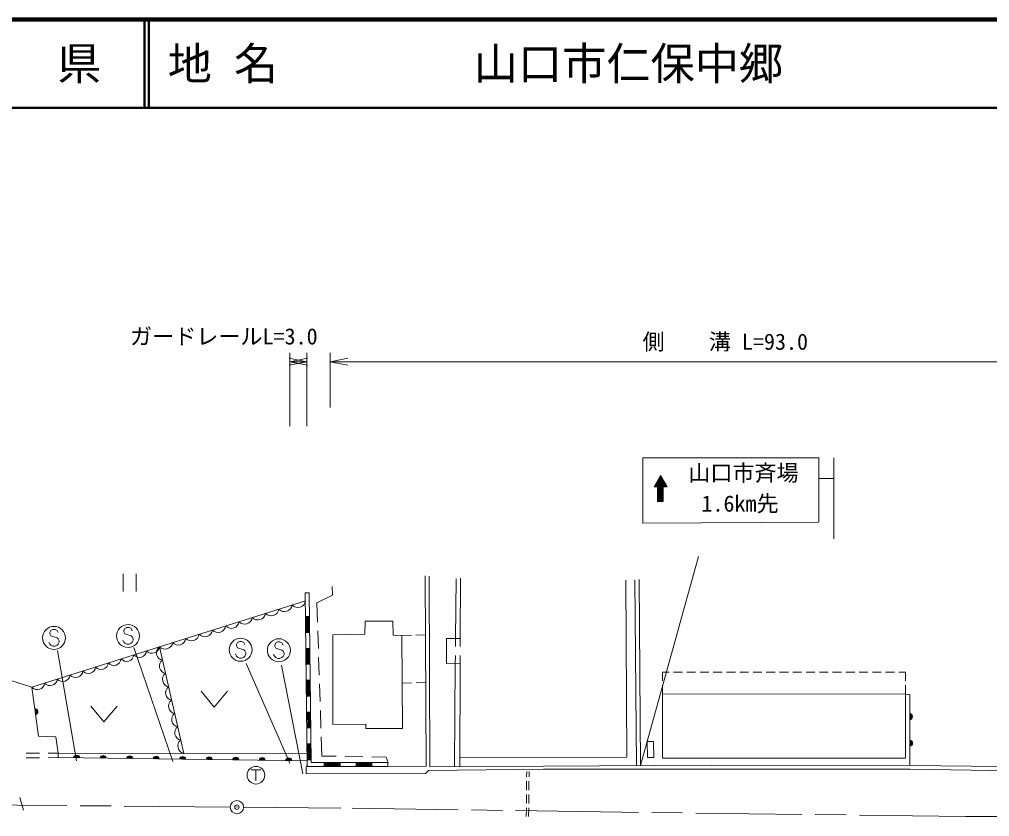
# Model space of a CAD drawing. Units: millimetres, scale not verified. Extents: x 40000 to 680000, y 20000 to 380000.
# Drawn here: x 353596 to 463398, y 289757 to 380000 of the extents above; entities that cross this region are included whole.
import ezdxf
from ezdxf.enums import TextEntityAlignment as Align

# ---------------------------------------------------------------- set-up
doc = ezdxf.new("R2010")
doc.units = ezdxf.units.MM
doc.header["$LTSCALE"] = 1000
doc.header["$PDMODE"] = 32
doc.header["$PDSIZE"] = 500
doc.linetypes.add('CHAIN', pattern=[18.5, 12, -1.5, 3.5, -1.5])
for name, color, linetype, lineweight in [('M-BGD', 7, 'Continuous', 13), ('M-BGD-EXST', 7, 'Continuous', 13), ('M-BMK', 2, 'CHAIN', 13), ('M-BMK-SRVR', 3, 'Continuous', 13), ('M-STR-HTXT', 7, 'Continuous', 13), ('M-STR-STRC', 7, 'Continuous', 13), ('M-TTL', 2, 'Continuous', 140), ('M-TTL-LINE', 7, 'Continuous', 50)]:
    doc.layers.add(name, color=color, linetype=linetype, lineweight=lineweight)
doc.layers.add('M-TTL-TXT', color=7, linetype='Continuous')
doc.styles.add('ＭＳ ゴシック', font='')
doc.styles.get('ＭＳ ゴシック').set_extended_font_data('MS Gothic')

msp = doc.modelspace()

# ---------------------------------------------------------------- linework, layer by layer
at = {"layer": 'M-BGD'}
for p, q in [((365324, 317237), (365324, 315237)), ((366824, 317237), (366824, 315237)), ((400053, 295396), (399975, 316957)), ((403016, 316688), (402955, 309923)), ((403485, 309922), (403506, 316737)), ((423231, 316537), (423453, 295536)), ((423875, 295539), (423737, 316597)), ((389019, 314814), (388985, 315797)), ((385956, 315069), (386406, 315074)), ((386181, 295420), (385956, 315069)), ((386626, 295871), (386406, 315074)), ((387269, 313939), (389019, 314814)), ((387338, 311771), (387269, 313939)), ((386437, 312399), (385987, 312394)), ((386097, 310595), (386077, 312395)), ((386187, 310596), (386167, 312396)), ((386277, 310597), (386257, 312397)), ((386367, 310598), (386347, 312398)), ((387433, 308773), (387370, 310772)), ((386007, 310594), (386457, 310599)), ((396862, 310273), (397954, 310298)), ((398454, 310310), (399547, 310335)), ((402955, 309923), (402946, 308996)), ((403485, 309922), (403483, 308994)), ((369433, 308983), (372206, 296910)), ((386478, 308799), (386028, 308794)), ((386138, 306995), (386118, 308795)), ((386228, 306996), (386208, 308796)), ((386318, 306997), (386298, 308797)), ((386408, 306998), (386388, 308798)), ((387529, 305774), (387465, 307773)), ((402937, 307996), (402929, 307068)), ((403480, 307994), (403477, 307067)), ((386048, 306994), (386498, 306999)), ((402929, 307068), (402823, 295411)), ((403441, 295414), (403477, 307067)), ((427129, 306113), (426375, 306113)), ((426375, 306113), (426375, 305124)), ((428629, 306113), (427629, 306113)), ((430129, 306113), (429129, 306113)), ((431629, 306113), (430629, 306113)), ((433129, 306113), (432129, 306113)), ((434629, 306113), (433629, 306113)), ((436129, 306113), (435129, 306113)), ((437629, 306113), (436629, 306113)), ((439129, 306113), (438129, 306113)), ((440629, 306113), (439629, 306113)), ((442129, 306113), (441129, 306113)), ((443629, 306112), (442629, 306113)), ((445129, 306112), (444129, 306112)), ((446629, 306112), (445629, 306112)), ((448129, 306112), (447129, 306112)), ((449629, 306112), (448629, 306112)), ((451129, 306112), (450129, 306112)), ((452629, 306112), (451629, 306112)), ((453883, 306112), (453129, 306112)), ((453883, 305124), (453883, 306112)), ((386519, 305199), (386069, 305194)), ((386179, 303395), (386159, 305195)), ((386269, 303396), (386249, 305196)), ((386359, 303397), (386339, 305197)), ((386449, 303398), (386429, 305198)), ((387624, 302776), (387560, 304775)), ((396907, 304858), (397989, 304885)), ((398489, 304898), (399572, 304925)), ((426375, 304624), (426375, 303636)), ((453883, 303635), (453883, 304624)), ((374149, 303963), (375649, 302163)), ((375649, 302163), (377149, 303963)), ((386089, 303394), (386539, 303399)), ((361663, 302276), (363163, 300476)), ((363163, 300476), (364663, 302276)), ((386560, 301599), (386110, 301594)), ((386221, 299795), (386200, 301595)), ((386311, 299796), (386290, 301596)), ((386401, 299797), (386380, 301597)), ((386491, 299798), (386470, 301598)), ((387719, 299777), (387656, 301776)), ((386131, 299794), (386581, 299800)), ((387820, 296610), (387751, 298778)), ((386601, 298000), (386151, 297994)), ((386262, 296196), (386241, 297996)), ((386352, 296197), (386331, 297997)), ((386442, 296198), (386421, 297998)), ((386532, 296199), (386511, 297999)), ((355868, 296947), (354368, 296942)), ((357973, 296955), (356868, 296951)), ((357966, 296435), (357973, 296955)), ((386196, 296866), (357973, 296955)), ((389464, 296580), (387820, 296610)), ((392464, 296525), (390464, 296562)), ((395108, 296477), (393464, 296507)), ((395319, 295888), (395108, 296477)), ((354363, 296394), (355863, 296411)), ((356863, 296423), (357966, 296435)), ((386186, 296077), (357966, 296435)), ((386172, 296195), (386622, 296200)), ((395297, 295429), (386181, 295420)), ((395297, 295879), (386626, 295871)), ((388097, 295872), (388097, 295422)), ((389897, 295784), (388097, 295782)), ((389897, 295694), (388097, 295692)), ((389897, 295604), (388097, 295602)), ((389897, 295514), (388097, 295512)), ((389897, 295424), (389897, 295874)), ((391697, 295876), (391697, 295426)), ((393497, 295787), (391697, 295786)), ((393497, 295697), (391697, 295696)), ((393497, 295607), (391697, 295606)), ((393497, 295517), (391697, 295516)), ((393497, 295427), (393497, 295877)), ((395297, 295429), (395297, 295879)), ((411010, 294867), (411004, 294259)), ((411275, 294864), (411270, 294257)), ((411000, 293759), (410991, 292759)), ((411265, 293757), (411257, 292757)), ((410987, 292259), (410978, 291259)), ((411252, 292257), (411243, 291257)), ((354071, 290473), (353631, 291907)), ((410974, 290759), (410965, 289759)), ((411239, 290757), (411230, 289757))]:
    msp.add_line(p, q, dxfattribs=at)
for points in [[(399516, 317024), (399616, 295470), (395297, 295429)], [(403444, 296453), (422361, 296475), (422238, 316527)], [(351471, 315685), (352630, 305180), (355007, 304413)], [(355007, 304413), (369433, 308983), (385966, 314187)], [(403477, 307067), (401923, 307072), (401932, 309927), (403485, 309922)], [(357973, 296955), (357721, 298798), (355743, 298865), (355007, 304413)], [(454383, 295548), (454373, 303596), (453883, 303635)], [(386178, 295612), (386052, 295361), (386052, 294613), (399574, 294635), (399907, 294990)], [(400053, 295396), (412911, 295464), (431947, 295595), (454435, 295548), (468179, 295391), (478197, 295293)], [(399907, 294990), (412913, 295109), (431948, 295133), (454427, 295136), (468205, 294907), (478176, 294698)]]:
    msp.add_lwpolyline(points, dxfattribs=at)
for points in [[(396862, 310273), (395899, 310280), (395869, 311895), (392714, 311887), (392677, 310406), (389085, 310340), (389056, 300192), (392815, 300227), (392808, 299727), (396950, 299731)], [(426375, 296359), (453883, 296359), (453883, 303635), (426375, 303636)], [(424653, 298270), (424664, 296437), (425386, 296442), (425375, 298275)]]:
    msp.add_lwpolyline(points, close=True, dxfattribs=at)
for centre, radius, start, end in [((385103, 314304), 871, 222.67346, 352.27401), ((382097, 313358), 871, 222.67346, 352.27401), ((383600, 313831), 871, 222.67346, 352.27401), ((379091, 312412), 871, 222.67346, 352.27401), ((380594, 312885), 871, 222.67346, 352.27401), ((374582, 310992), 871, 222.67346, 352.27401), ((376085, 311465), 871, 222.67346, 352.27401), ((377588, 311938), 871, 222.67346, 352.27401), ((371576, 310046), 871, 222.67346, 352.27401), ((373079, 310519), 871, 222.67346, 352.27401), ((368614, 309061), 822, 220.65879, 354.49189), ((369947, 308306), 849, 127.22771, 258.65048), ((370073, 309573), 871, 222.67346, 352.27401), ((364286, 307691), 822, 220.65879, 354.49189), ((365729, 308148), 822, 220.65879, 354.49189), ((367172, 308605), 822, 220.65879, 354.49189), ((370293, 306797), 849, 127.22771, 258.65048), ((361401, 306777), 822, 220.65879, 354.49189), ((362844, 307234), 822, 220.65879, 354.49189), ((357073, 305406), 822, 220.65879, 354.49189), ((358516, 305863), 822, 220.65879, 354.49189), ((359959, 306320), 822, 220.65879, 354.49189), ((370640, 305288), 849, 127.22771, 258.65048), ((355631, 304949), 822, 220.65879, 354.49189), ((370987, 303779), 849, 127.22771, 258.65048), ((355321, 301632), 354, 286.35941, 88.76458), ((371333, 302270), 849, 127.22771, 258.65048), ((355321, 301632), 283, 288.58344, 86.54054), ((355321, 301632), 212, 292.32977, 82.79422), ((355321, 301632), 142, 300.0415, 75.08249), ((355321, 301632), 100, 310.35916, 64.76483), ((371680, 300761), 849, 127.22771, 258.65048), ((454322, 301072), 354, 278.8655, 81.27068), ((454322, 301072), 283, 281.08954, 79.04664), ((454322, 301072), 212, 284.83586, 75.30031), ((454322, 301072), 142, 292.54759, 67.58858), ((454322, 301072), 100, 302.86526, 57.27092), ((372027, 299252), 849, 127.22771, 258.65048), ((372374, 297743), 849, 127.22771, 258.65048), ((454325, 298072), 354, 278.8655, 81.27068), ((454325, 298072), 283, 281.08954, 79.04664), ((454325, 298072), 212, 284.83586, 75.30031), ((454325, 298072), 142, 292.54759, 67.58858), ((454325, 298072), 100, 302.86526, 57.27092), ((360076, 296354), 354, 8.06956, 170.47474), ((360076, 296354), 283, 10.2936, 168.2507), ((360076, 296354), 212, 14.03992, 164.50437), ((360076, 296354), 142, 21.75165, 156.79264), ((363076, 296316), 354, 8.06956, 170.47474), ((363076, 296316), 283, 10.2936, 168.2507), ((363076, 296316), 212, 14.03992, 164.50437), ((366076, 296278), 354, 8.06956, 170.47474), ((366076, 296278), 283, 10.2936, 168.2507), ((366076, 296278), 212, 14.03992, 164.50437), ((369076, 296240), 354, 8.06956, 170.47474), ((369076, 296240), 283, 10.2936, 168.2507), ((372075, 296202), 354, 8.06956, 170.47474), ((372075, 296202), 283, 10.2936, 168.2507), ((375075, 296164), 354, 8.06956, 170.47474), ((378075, 296126), 354, 8.06956, 170.47474), ((360076, 296354), 100, 32.06932, 146.47498), ((363076, 296316), 142, 21.75165, 156.79264), ((363076, 296316), 100, 32.06932, 146.47498), ((366076, 296278), 142, 21.75165, 156.79264), ((366076, 296278), 100, 32.06932, 146.47498), ((369076, 296240), 212, 14.03992, 164.50437), ((369076, 296240), 142, 21.75165, 156.79264), ((369076, 296240), 100, 32.06932, 146.47498), ((372075, 296202), 212, 14.03992, 164.50437), ((372075, 296202), 142, 21.75165, 156.79264), ((372075, 296202), 100, 32.06932, 146.47498), ((375075, 296164), 283, 10.2936, 168.2507), ((375075, 296164), 212, 14.03992, 164.50437), ((375075, 296164), 142, 21.75165, 156.79264), ((375075, 296164), 100, 32.06932, 146.47498), ((378075, 296126), 283, 10.2936, 168.2507), ((378075, 296126), 212, 14.03992, 164.50437), ((378075, 296126), 142, 21.75165, 156.79264), ((378075, 296126), 100, 32.06932, 146.47498), ((381075, 296088), 354, 8.06956, 170.47474), ((381075, 296088), 283, 10.2936, 168.2507), ((381075, 296088), 212, 14.03992, 164.50437), ((381075, 296088), 142, 21.75165, 156.79264), ((381075, 296088), 100, 32.06932, 146.47498), ((384074, 296050), 354, 8.06956, 170.47474), ((384074, 296050), 283, 10.2936, 168.2507), ((384074, 296050), 212, 14.03992, 164.50437), ((384074, 296050), 142, 21.75165, 156.79264), ((384074, 296050), 100, 32.06932, 146.47498)]:
    msp.add_arc(centre, radius, start, end, dxfattribs=at)
at = {"layer": 'M-BGD-EXST'}
for p, q in [((379817, 295047), (380917, 295047)), ((380367, 295047), (380367, 293797))]:
    msp.add_line(p, q, dxfattribs=at)
msp.add_circle((380367, 294447), 1000, dxfattribs=at)
at = {"layer": 'M-BMK'}
for p, q in [((389958, 290716), (378965, 290819)), ((421758, 290263), (389958, 290716)), ((460657, 289776), (421758, 290263)), ((460657, 289776), (471851, 289758))]:
    msp.add_line(p, q, dxfattribs=at)
msp.add_lwpolyline([(377465, 290833), (353366, 291060), (331218, 291225), (308672, 290950), (291076, 290775), (278989, 290544)], dxfattribs=at)
at = {"layer": 'M-BMK-SRVR'}
msp.add_circle((378215, 290826), 750, dxfattribs=at)
msp.add_point((378215, 290826), dxfattribs=at)
at = {"layer": 'M-STR-HTXT'}
for p, q in [((386137, 341253), (384137, 341653)), ((384196, 333952), (384196, 342253)), ((384196, 341253), (386196, 341653)), ((386137, 333952), (386137, 342253)), ((388752, 336061), (388752, 342253)), ((388752, 341253), (390752, 341653)), ((386137, 341253), (384137, 340853)), ((384196, 341253), (386137, 341253)), ((384196, 341253), (386196, 340853)), ((388752, 341253), (478219, 341253)), ((388752, 341253), (390752, 340853))]:
    msp.add_line(p, q, dxfattribs=at)
at = {"layer": 'M-STR-STRC'}
for p, q in [((445785, 328015), (445785, 330384)), ((425509, 327197), (426350, 328038)), ((425547, 327094), (426402, 327949)), ((425746, 327094), (425556, 327283)), ((426442, 326539), (425606, 327375)), ((426442, 326681), (425656, 327466)), ((425680, 327509), (426298, 328127)), ((425689, 327094), (426455, 327860)), ((426442, 326822), (425706, 327557)), ((426442, 326964), (425757, 327649)), ((426454, 327093), (425807, 327740)), ((425825, 326523), (426717, 327414)), ((425826, 326949), (426559, 327681)), ((425826, 326807), (426612, 327592)), ((425826, 326665), (426664, 327503)), ((425827, 327090), (426507, 327771)), ((425851, 327822), (426245, 328216)), ((426594, 327094), (425857, 327832)), ((426735, 327094), (425907, 327923)), ((426876, 327095), (425957, 328014)), ((426743, 327370), (426007, 328106)), ((426022, 328134), (426193, 328305)), ((426541, 327713), (426057, 328197)), ((426339, 328056), (426107, 328289)), ((426537, 327094), (426769, 327325)), ((426679, 327094), (426821, 327236)), ((445785, 328015), (444057, 328015)), ((445785, 325043), (445785, 328015)), ((425463, 327094), (425456, 327100)), ((425604, 327094), (425506, 327192)), ((425823, 325531), (426442, 326150)), ((425824, 325956), (426442, 326574)), ((425824, 325815), (426442, 326432)), ((425824, 325673), (426442, 326291)), ((425825, 326382), (426442, 326998)), ((425825, 326240), (426442, 326857)), ((425825, 326098), (426442, 326715)), ((426442, 325832), (425825, 326449)), ((426442, 325691), (425825, 326308)), ((426442, 325549), (425825, 326166)), ((426442, 326257), (425826, 326872)), ((426442, 326115), (425826, 326731)), ((426442, 325974), (425826, 326590)), ((426442, 326398), (425827, 327013)), ((426821, 327094), (426874, 327147)), ((425991, 325434), (425823, 325602)), ((425850, 325434), (425823, 325461)), ((426416, 325433), (425824, 326025)), ((426275, 325434), (425824, 325884)), ((426133, 325434), (425824, 325743)), ((425868, 325434), (426442, 326008)), ((426009, 325434), (426442, 325867)), ((426150, 325434), (426442, 325725)), ((426291, 325434), (426442, 325584)), ((426433, 325433), (426442, 325442)), ((445785, 321219), (445785, 325043)), ((423875, 295539), (430451, 319207)), ((357159, 310817), (357041, 310580)), ((357395, 310935), (357159, 310817)), ((357632, 310935), (357395, 310935)), ((357868, 310817), (357632, 310935)), ((357986, 310580), (357868, 310817)), ((365534, 311037), (365416, 310801)), ((365416, 310801), (365416, 310683)), ((365770, 311155), (365534, 311037)), ((366007, 311155), (365770, 311155)), ((366243, 311037), (366007, 311155)), ((366361, 310801), (366243, 311037)), ((357041, 310580), (357041, 310462)), ((357041, 310462), (357159, 310226)), ((357159, 310226), (357868, 309989)), ((357868, 309989), (357986, 309871)), ((357986, 309871), (358104, 309635)), ((365416, 309501), (365298, 309737)), ((365416, 310683), (365534, 310446)), ((365534, 310446), (366243, 310210)), ((366243, 310210), (366361, 310092)), ((366361, 310092), (366480, 309855)), ((366480, 309737), (366361, 309501)), ((366480, 309855), (366480, 309737)), ((357041, 309280), (356922, 309517)), ((357159, 309162), (357041, 309280)), ((357395, 309044), (357159, 309162)), ((357632, 309044), (357395, 309044)), ((357868, 309162), (357632, 309044)), ((357986, 309280), (357868, 309162)), ((360062, 296065), (357923, 308565)), ((358104, 309517), (357986, 309280)), ((358104, 309635), (358104, 309517)), ((365534, 309383), (365416, 309501)), ((365770, 309265), (365534, 309383)), ((366007, 309265), (365770, 309265)), ((366243, 309383), (366007, 309265)), ((366361, 309501), (366243, 309383)), ((370962, 295982), (366557, 308911)), ((378274, 309468), (378156, 309231)), ((378156, 309231), (378156, 309113)), ((378156, 309113), (378274, 308877)), ((378511, 309586), (378274, 309468)), ((378274, 308877), (378983, 308640)), ((378747, 309586), (378511, 309586)), ((378983, 309468), (378747, 309586)), ((379102, 309231), (378983, 309468)), ((378983, 308640), (379102, 308522)), ((382605, 309415), (382487, 309179)), ((382487, 309179), (382487, 309061)), ((382487, 309061), (382605, 308824)), ((382841, 309533), (382605, 309415)), ((382605, 308824), (383314, 308588)), ((383078, 309533), (382841, 309533)), ((383314, 309415), (383078, 309533)), ((383432, 309179), (383314, 309415)), ((383314, 308588), (383432, 308470)), ((378156, 307931), (378038, 308168)), ((378274, 307813), (378156, 307931)), ((378511, 307695), (378274, 307813)), ((378747, 307695), (378511, 307695)), ((378983, 307813), (378747, 307695)), ((379102, 307931), (378983, 307813)), ((379102, 308522), (379220, 308286)), ((379220, 308168), (379102, 307931)), ((379220, 308286), (379220, 308168)), ((382487, 307879), (382369, 308115)), ((382605, 307761), (382487, 307879)), ((382841, 307642), (382605, 307761)), ((383078, 307642), (382841, 307642)), ((383314, 307761), (383078, 307642)), ((383432, 307879), (383314, 307761)), ((383432, 308470), (383551, 308233)), ((383551, 308115), (383432, 307879)), ((383551, 308233), (383551, 308115)), ((379256, 307102), (384199, 295804)), ((383248, 306914), (385681, 294606))]:
    msp.add_line(p, q, dxfattribs=at)
for points in [[(424155, 330384), (424155, 322971), (444057, 323071), (444057, 330384)], [(425827, 327094), (425453, 327094), (426153, 328373), (426904, 327095), (426442, 327093), (426442, 325433), (425823, 325434)]]:
    msp.add_lwpolyline(points, close=True, dxfattribs=at)
for centre in [(357513, 309989), (365889, 310210), (378629, 308640), (382960, 308588)]:
    msp.add_circle(centre, 1300, dxfattribs=at)
at = {"layer": 'M-TTL'}
msp.add_line((680000, 380000), (40000, 380000), dxfattribs=at)
at = {"layer": 'M-TTL-LINE'}
for p, q in [((367750, 380000), (367750, 370000)), ((368250, 380000), (368250, 370000)), ((40000, 370000), (680000, 370000))]:
    msp.add_line(p, q, dxfattribs=at)

# ---------------------------------------------------------------- texts
at = {"layer": 'M-STR-HTXT', "style": 'ＭＳ ゴシック'}
for s, p in [('ガードレールL=3.0', (376730, 342653)), ('側\u3000\u3000溝 L=93.0', (433485, 342053))]:
    msp.add_text(s, height=1833, dxfattribs=at).set_placement(p, align=Align.BOTTOM_CENTER)
at = {"layer": 'M-STR-STRC', "style": 'ＭＳ ゴシック'}
for s, p in [('山口市斉場', (435540, 327196)), ('1.6km先', (435149, 323730))]:
    msp.add_text(s, height=1833, dxfattribs=at).set_placement(p, align=Align.BOTTOM_CENTER)
at = {"layer": 'M-TTL-TXT', "style": 'ＭＳ ゴシック'}
msp.add_text('山\u3000口\u3000県', height=3666, dxfattribs=at).set_placement((350375, 375000), align=Align.MIDDLE_CENTER)
for s, p in [('地 名', (370380, 375000)), ('山口市仁保中郷', (405024, 375000))]:
    msp.add_text(s, height=3666, dxfattribs=at).set_placement(p, align=Align.MIDDLE_LEFT)

doc.saveas('drawing.dxf')
